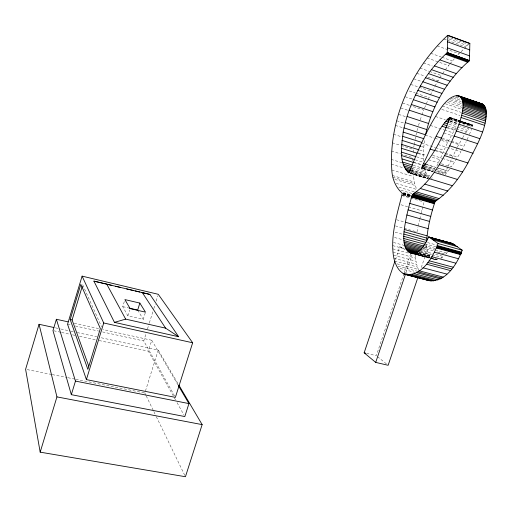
<?xml version="1.0" encoding="UTF-8"?>
<svg xmlns="http://www.w3.org/2000/svg" width="512" height="512" viewBox="0 0 512 512"><rect width="100%" height="100%" fill="white"/><g stroke="black" fill="none" stroke-linecap="round" stroke-linejoin="round"><path stroke-width="0.38" stroke-dasharray="2.56 1.92" d="M412.678 160.672L412.749 157.651L401.306 154.106M450.234 119.066L472.64 126.182L472.806 125.114L449.446 117.344M423.45 160.986L423.341 151.213L424.73 139.002M413.21 152.41L413.466 149.414L401.306 145.594M472.832 125.459L459.456 120.922M413.818 147.117L414.048 145.594M414.17 144.826L414.63 141.766M472.813 125.555L459.45 121.011M416.986 231.917L417.882 227.354M415.059 139.539L416.461 132.934M418.176 225.837L419.616 219.808M419.802 219.059L420.883 214.541M421.062 213.786L424.058 202.042M417.024 130.669L417.645 128.365M145.261 312.87L143.251 319.354L127.872 315.859L122.752 306.624L124.48 300.998M127.872 315.859L129.658 310.061M418.502 125.498L419.802 121.293M174.598 395.981L143.75 340.966L146.093 333.44M147.494 328.928L149.133 323.654M149.37 322.906L152.877 311.616M153.818 308.602L155.219 304.09M156.16 301.075L157.798 295.808M175.501 399.859L148.358 351.162L151.757 340.262L102.912 329.51M145.869 395.162L144.826 393.018L158.253 350.125L100.602 337.626M420.269 119.878L421.683 115.635M395.424 259.693L399.75 246.822L404.288 248.109M403.981 273.6L376.294 355.661L366.426 353.344M404.23 272.845L410.579 254.022M405.843 273.101L411.974 254.938M421.299 267.462L424.87 256.928L418.016 253.421M421.92 114.931L423.712 110.086L410.854 105.811M469.408 134.496L471.546 129.12M424.576 108L425.728 105.222M447.757 166.963L444.774 173.728L434.95 170.707M436.858 166.061L447.68 142.374L456.762 125.958M431.725 178.643L432.128 177.709M467.091 139.75L468.538 136.467M426.304 103.834L427.84 100.416M428.147 99.731L430.048 95.667M448.083 166.246L456.973 147.91M430.374 94.995L434.586 86.778M461.728 150.451L466.17 141.702M457.325 147.219L462.278 138.426M434.95 86.086L439.283 78.778M428.589 159.795L451.398 166.893L460.979 151.859L448.39 147.84M462.669 137.76L465.043 133.766M439.693 78.131L442.214 74.272M465.434 133.184L468.672 128.8L459.789 125.869M442.656 73.632L444.87 70.426M445.779 254.285L447.699 251.891M445.331 69.818L449.485 64.41M445.126 174.637L449.978 168.73M449.958 63.84L454.362 58.739M457.926 54.822L468.518 44.442L447.296 36.64M472.8 125.088L470.861 126.419L458.995 122.483M440.73 258.496L443.469 256.525L432.813 253.632M432.115 258.848L437.267 259.712L430.464 257.882M27.168 369.606L51.482 374.445M52.269 374.598L67.174 377.562M67.955 377.722L75.014 379.123M75.802 379.283L144.826 393.018M55.418 327.834L60.09 328.845M60.87 329.018L70.214 331.04M70.995 331.213L73.331 331.718M77.229 332.563L96.704 336.781M53.76 330.771L60.8 332.288M61.581 332.454L69.395 334.144M72.525 334.816L74.874 335.322M79.565 336.333L95.981 339.872M99.104 340.544L148.358 351.162M74.221 323.2L99.034 328.659M67.558 324.275L70.669 324.954M75.334 325.978L98.656 331.085M102.547 331.936L143.75 340.966M122.752 306.624L128.723 308M400.077 268.486L414.662 272.294M404.909 272.877L408.774 273.875M396.966 263.84L418.33 269.459L419.2 271.226M398.054 266.195L417.19 271.206M393.882 258.246L416.653 264.275L418.33 269.459M394.573 260.96L417.402 266.982M393.338 255.213L416.051 261.254L416.653 264.275M392.96 252.013L415.622 258.074L416.051 261.254M418.714 252.55L430.861 255.827M392.666 245.6L404.704 248.851M418.688 252.653L429.472 255.565L430.112 256.467L418.541 253.344M418.618 253.222L430.752 256.493M415.501 252.973L429.894 256.851M416.602 253.44L430.061 257.062M415.424 253.44L429.798 257.312M430.554 257.517L438.125 259.558M416.576 253.926L430.054 257.555M414.598 253.606L429.709 257.677M415.846 254.099L430.093 257.933M413.786 253.67L429.638 257.939M430.394 258.138L436.435 259.763M413.005 253.632L429.587 258.093M430.176 258.195L435.622 259.718M414.803 254.195L429.101 258.042M392.749 248.858L408.582 253.107M422.195 249.626L427.558 251.078L429.472 255.565M393.466 242.47L403.981 245.325M419.872 250.118L432.051 253.427M420.698 251.411L428.384 253.498M420.813 251.846L431.456 254.726M432.218 254.931L442.099 257.606M419.661 252.07L428.89 254.566M424.013 245.402L435.475 248.538M394.528 237.491L402.771 239.744M425.299 246.464L426.829 246.88L427.558 251.078M424.614 247.098L434.541 249.811M435.302 250.022L446.758 253.152M423.942 247.514L427.002 248.352M422.125 247.84L433.568 250.957M437.389 252L445.018 254.074M423.418 248.71L427.245 249.754M427.526 242.566L436.71 245.094M425.024 243.821L435.731 246.758M395.117 232.198L402.598 234.266M395.334 225.882L403.546 228.173M404.294 228.384L416.243 231.712M396.557 219.75L404.755 222.054M413.21 253.632L424.87 256.928M400.96 204.768L407.648 206.701M408.397 206.912L421.786 210.778M403.52 193.37L410.938 195.552M403.539 193.434L410.982 195.68M402.835 193.357L411.002 195.757M402.848 193.44L411.027 195.917M402.861 193.606L411.034 196M402.867 193.696L411.034 196.09M402.861 193.786L411.034 196.186M402.854 193.882L411.027 196.275M402.848 193.978L411.014 196.371M403.533 194.63L410.214 196.589M403.456 195.072L410.138 197.03M401.875 195.078L410.048 197.472M401.773 195.526L409.946 197.914M410.688 198.131L423.315 201.824M400.934 190.208L412.365 193.574M403.251 192.467L411.674 194.944M403.424 193.216L410.88 195.443M403.488 193.312L410.912 195.494M396.224 183.379L416.589 189.427L414.214 182.01L412.64 167.539M398.81 187.194L414.733 191.898M394.771 179.392L415.04 185.446M392.512 175.501L414.214 182.01M392.838 177.286L414.579 183.789M391.795 169.997L413.408 176.525M391.27 164.16L403.142 167.776M411.302 170.259L412.787 170.714M411.411 170.957L427.411 175.827L428.397 177.152L410.835 171.821M411.334 171.386L429.158 176.8M410.195 172.102L428.755 177.741M410.47 172.659L428.083 178.003M410.554 173.152L428.41 178.483M410.496 173.229L428.358 178.573M410.394 173.312L428.294 178.643M410.042 173.306L427.846 178.701L410.074 173.331M412.998 167.091L425.107 170.797L427.411 175.827M412.109 168.467L425.76 172.64M411.328 169.683L426.528 174.317M410.266 169.85L430.323 175.955M414.176 162.656L421.709 164.979M424.224 165.728L434.803 168.986M435.558 169.222L445.382 172.25M425.037 166.874L446.234 173.395M423.616 167.219L434.195 170.47M423.949 168.134L433.024 170.918M438.317 172.544L443.616 174.17M413.242 165.325L420.8 167.642M421.555 167.872L424.576 168.8L425.107 170.797M421.6 168.051L432.934 171.514M423.098 168.544L432.909 171.622M423.085 168.621L433.658 171.923M423.085 168.723L433.101 171.808M391.11 159.379L402.208 162.784M415.277 159.814L422.042 161.907M426.464 164.467L435.533 167.27M438.56 168.205L446.118 170.541M425.331 164.147L435.942 167.424M436.704 167.661L448.077 171.174M413.331 162.048L421.504 164.57M425.222 165.715L434.886 168.691M416.55 156.8L423.302 158.899M391.386 151.027L400.544 153.869M418.048 152.877L425.491 155.2M432.186 157.299L439.629 159.622M417.99 153.485L423.232 155.123M419.603 150.042L423.341 151.213M432.531 155.334L441.683 158.202M442.445 158.445L454.637 162.272M392.179 142.733L400.544 145.357M434.95 149.952L444.563 152.992M445.299 153.222L457.869 157.203M436.013 150.957L444.346 153.594M445.101 153.83L452.678 156.23M421.389 146.496L423.629 147.206M393.517 134.266L401.101 136.672M421.504 143.168L434.925 147.43M435.667 147.661L443.866 150.266M438.022 144.531L447.648 147.603M442.394 138.362L450.752 141.056M451.514 141.299L459.117 143.75M440.973 138.835L450.618 141.939M451.36 142.176L463.968 146.24M395.418 125.389L402.989 127.821M425.286 135.174L434.24 138.054M434.989 138.298L438.72 139.494M441.709 140.454L447.68 142.374M396.666 120.742L403.475 122.944M430.31 125.427L443.782 129.824M444.531 130.067L452.768 132.755M443.782 132.928L453.434 136.064M446.368 126.944L456.032 130.112M447.328 127.962L455.443 130.624M398.624 114.374L405.434 116.602M400.742 107.949L407.552 110.195M448.934 124.269L456.333 126.707M457.069 126.95L467.424 130.362M447.744 125.946L466.208 132.019M450.835 119.776L458.253 122.234M449.946 120.723L458.099 123.424M450.253 121.312L457.683 123.77M435.437 116.467L445.197 119.699M449.702 121.19L457.965 123.923M449.427 122.445L456.832 124.89M449.6 117.306L458.618 120.314M459.258 120.518L472.742 125.011M449.35 117.408L472.838 125.286M449.792 117.626L458.714 120.634M459.456 120.838L472.838 125.331M449.792 117.709L458.707 120.723M449.786 117.798L458.688 120.858M449.754 117.939L458.675 120.909M459.424 121.152L472.806 125.6M449.677 118.234L458.598 121.197M459.347 121.446L472.73 125.894M449.421 118.24L471.693 125.638M449.587 118.528L458.515 121.491M459.258 121.734L472.64 126.182M402.534 103.053L410.099 105.562M405.107 96.73L412.678 99.264M441.805 109.402L459.891 115.456M442.349 106.061L461.222 112.41M447.424 102.426L461.818 107.296M409.312 90.995L415.168 92.979M415.898 93.222L429.069 97.683M445.235 103.718L461.875 109.344M410.752 84.39L432.006 91.642M450.995 98.445L461.306 101.958M450.278 99.763L462.042 103.77M448.832 100.998L462.042 105.485M456.064 96.531L460.506 98.054M455.36 97.331L459.795 98.848M453.184 97.798L460.557 100.32M413.664 78.758L421.734 81.536M416.73 73.312L424.819 76.115M427.763 77.139L438.061 80.71M419.936 68.077L428.787 71.174M429.523 71.43L441.325 75.552M423.418 62.867L432.294 65.997M427.021 57.92L448.538 65.555M430.726 53.254L441.152 56.979M441.901 57.248L452.326 60.973M437.203 45.843L458.944 53.709M448.966 38.906L467.238 45.6M443.866 38.97L446.784 40.038M447.514 40.301L465.76 46.976M434.368 259.456L432.346 258.534M399.75 246.822L405.408 249.76M377.478 356.621L386.95 364.32M137.677 310.067L143.251 319.354M158.253 350.125L178.387 384.294M151.757 340.262L178.029 385.005M177.056 402.643L184.032 415.162M146.214 395.878L153.504 410.899M153.85 411.616L155.936 415.91M156.282 416.627L185.44 476.723M82.726 284.806L101.594 326.854M423.968 165.677L424.576 168.8M415.366 254.931L415.622 258.074M426.829 246.88L426.637 242.618"/><path stroke-width="0.77" d="M447.859 35.366L447.27 52.531L469.427 60.614L447.206 52.717C424.237 73.402 408.998 101.856 403.168 132.102C401.734 145.325 398.163 162.458 408.685 172.922C409.203 172.922 409.222 172.16 409.453 171.878C418.496 149.082 428.077 126.157 442.349 106.061C445.894 101.574 450.182 96.947 455.994 95.654C462.093 94.675 463.507 102.605 463.002 107.11C461.677 120.787 455.328 133.472 449.747 145.824C440.461 163.571 430.298 182.182 413.44 193.85C412.838 194.323 412.282 194.893 412.064 195.648C408.474 207.456 405.395 219.507 404.019 231.802C403.283 239.552 403.296 252.23 413.299 253.792M426.656 241.875C427.379 228.16 430.803 214.598 435.053 201.594C449.12 191.834 459.699 177.926 467.91 162.982C475.725 146.624 487.258 129.363 486.144 110.438C485.773 107.117 483.526 103.13 479.693 103.462M469.446 60.525L469.85 43.456L447.738 35.29C411.309 69.248 388.518 119.917 391.795 169.997C392.198 178.643 395.546 187.296 402.074 193.069C402.227 193.894 401.92 194.72 401.773 195.526C396.909 214.931 390.63 234.963 393.338 255.213C394.47 262.79 397.933 272.102 405.914 274.618L429.325 280.685C446.131 282.093 457.114 264.032 462.227 250.195L452.646 243.565L428.723 237.024L452.589 243.552M447.194 52.736L469.376 60.717C447.098 79.789 431.91 106.278 425.542 134.81L404.006 127.885M405.914 274.618C422.656 275.635 432.973 257.229 438.074 243.52L428.89 236.96M53.856 327.494L39.053 324.288L25.6 369.293L40.179 452.16L185.44 476.723L202.144 424.614L178.784 384.979M68.019 321.837L56.384 319.277L52.979 330.605L71.328 394.675L184.813 416.557L188.934 403.59L178.432 385.696M82.106 276.134L67.558 324.275L86.394 379.61L175.379 397.37L192.659 342.778L158.266 294.304L82.106 276.134L103.725 322.976L86.394 379.61M70.182 319.533L80.813 284.358L100.358 328.544L87.866 369.389L70.182 319.533L72.096 319.955L88.736 366.118M72.096 319.955L82.259 286.336M40.179 452.16L56.941 396.89L39.053 324.288M71.328 394.675L75.469 381.094L56.384 319.277M139.84 303.078L145.485 312.154L130.106 308.608L124.909 299.597L139.84 303.078L137.677 310.067L129.466 308.173M417.984 277.242L388.134 365.28L375.699 362.4L364.147 352.806L394.918 261.203M375.699 362.4L405.587 273.856M421.715 168.365C434.368 153.709 443.75 135.776 449.754 117.427C436.736 128.755 431.469 148.486 423.443 163.533L421.6 168.326M428.71 237.037L428.666 237.107C425.158 243.667 420.128 254.586 411.046 253.184M452.512 243.59L428.666 237.107M447.654 35.347L469.85 43.501M114.458 322.368L125.67 319.123L165.613 328.154L178.643 336.736L149.926 294.432L93.901 281.114L114.458 322.368L178.643 336.736M56.941 396.89L202.144 424.614M75.469 381.094L188.934 403.59M103.725 322.976L192.659 342.778M364.147 352.806L365.664 353.165M93.901 281.114L105.574 283.885M107.13 284.256L111.802 285.37M115.693 286.291L120.358 287.405M126.586 288.883L133.587 290.547M135.142 290.918L139.814 292.026M141.37 292.397L149.926 294.432M409.894 274.848L433.446 280.96M403.027 273.453L404.531 273.843M415.802 276.762L418.054 277.35M407.814 274.893L431.296 280.986M404.109 274.016L429.325 280.685M416.672 272.691L440.435 278.899M414.336 273.734L438.029 279.904M412.045 274.464L435.667 280.602M419.43 270.874L443.27 277.126M418.048 271.885L441.85 278.118M422.931 267.776L446.854 274.093M426.406 264.16L450.406 270.547M429.069 260.749L453.126 267.194M427.763 262.541L451.789 268.954M406.362 249.325L417.92 252.442M431.718 256.678L455.814 263.174M406.97 250.221L416.224 252.723M407.629 251.021L415.853 253.235M408.339 251.706L415.078 253.523M409.094 252.282L414.349 253.696M409.901 252.742L413.651 253.754M404.563 244.832L421.427 249.414M404.915 246.086L420.262 250.246M405.331 247.251L419.93 251.206M405.811 248.326L418.118 251.654M403.91 240.614L423.77 246.048M404.058 242.086L423.181 247.309M404.282 243.501L421.888 248.294M434.342 252.186L458.477 258.752M437.491 245.6L461.651 252.25M403.776 236.32L425.875 242.406M437.338 246.112L461.498 252.755M437.165 246.611L461.325 253.254M436.973 247.104L461.133 253.741M403.795 238.502L425.158 244.365M436.768 247.584L460.922 254.214M436.544 248.045L460.698 254.669M404.019 231.802L426.829 238.125M433.446 240.038L457.395 246.682M403.853 234.086L426.688 240.397M438.074 243.52L462.227 250.195M404.275 229.478L427.066 235.827M429.958 237.581L453.76 244.192M431.386 238.528L455.245 245.152M405.389 222.246L428.134 228.653M406.861 214.976L429.574 221.44M408.096 209.888L430.79 216.403M409.811 203.418L432.486 209.99M411.878 196.122L434.541 202.771M411.712 196.608L434.368 203.258M411.565 197.101L434.221 203.744M414.579 192.941L437.293 199.648M413.44 193.85L436.128 200.531M412.64 194.598L435.309 201.267M412.589 194.656L435.258 201.325M412.538 194.72L435.206 201.389M412.442 194.854L435.155 201.453M412.39 194.931L435.053 201.594M412.346 195.014L435.008 201.677M412.301 195.098L434.963 201.76M412.262 195.181L434.925 201.843M412.064 195.648L434.72 202.304M416.173 191.814L438.931 198.547M420.371 188.506L443.245 195.315M424.813 184.141L447.782 191.04M405.318 169.107L410.65 170.726M406.259 170.426L410.074 171.584M407.411 171.731L409.709 172.429M429.453 178.746L452.525 185.747M403.155 164.077L412.243 166.854M403.763 165.92L411.354 168.237M404.486 167.603L410.566 169.453M402.118 158.944L413.421 162.426M422.714 165.261L424.224 165.728M422.106 166.758L423.616 167.219M402.662 162.08L412.486 165.094M434.266 172.339L457.427 179.443M401.747 155.622L414.522 159.578M423.443 163.533L425.709 164.237M401.555 152.134L415.802 156.57M439.283 164.73L462.528 171.955M401.53 148.339L417.242 153.248M444.589 155.629L467.91 162.982M401.683 144.41L418.861 149.805M429.952 149.043L435.258 150.72M402.01 140.371L420.646 146.266M402.502 136.275L421.856 142.426M449.747 145.824L473.133 153.312M403.168 132.102L423.987 138.758M436.314 136.403L441.632 138.118M405.299 122.618L426.822 129.587M454.31 136.109L477.734 143.725M442.157 126.266L446.586 127.718M456.39 130.976L479.827 138.656M407.117 116.474L428.627 123.507M409.21 110.195L430.72 117.293M444.499 122.803L447.456 123.782M443.309 124.493L447.002 125.709M447.866 118.79L450.093 119.526M446.982 119.744L449.21 120.48M458.835 124.147L482.272 131.904M445.728 121.222L448.685 122.202M411.354 104.499L432.877 111.661M461.658 115.341L485.082 123.194M413.389 99.686L434.918 106.899M461.037 117.478L484.467 125.312M415.558 94.97L437.114 102.24M462.477 111.642L485.888 119.526M462.17 113.203L485.587 121.082M463.002 107.11L486.374 115.034M462.893 108.582L486.285 116.499M462.72 110.093L486.118 117.997M462.829 102.49L486.144 110.438M462.95 103.507L486.278 111.45M463.021 104.57L486.368 112.512M463.04 105.677L486.4 113.613M417.869 90.374L439.45 97.709M456.672 95.565L478.95 103.206M460.685 97.165L483.859 105.114M461.12 97.709L484.314 105.664M461.51 98.33L484.73 106.285M461.862 99.021L485.101 106.976M462.17 99.782L485.434 107.738M420.269 85.984L441.888 93.376M462.438 100.621L485.715 108.582M462.656 101.53L485.952 109.485M422.79 81.76L444.448 89.21M457.958 95.616L482.259 103.936M459.699 96.307L482.829 104.25M457.325 95.552L479.622 103.206M460.211 96.698L483.36 104.646M425.421 77.728L447.123 85.242M428.365 73.568L450.125 81.152M431.398 69.638L453.216 77.286M434.502 65.939L456.39 73.658M440.038 59.93L462.042 67.77M446.298 53.754L468.448 61.728M445.696 54.336L467.84 62.298M446.803 53.203L468.966 61.19M447.475 47.872L469.6 55.891M447.674 41.862L469.734 49.92M142.086 292.25L165.613 328.154M106.554 283.795L125.67 319.123"/></g></svg>
